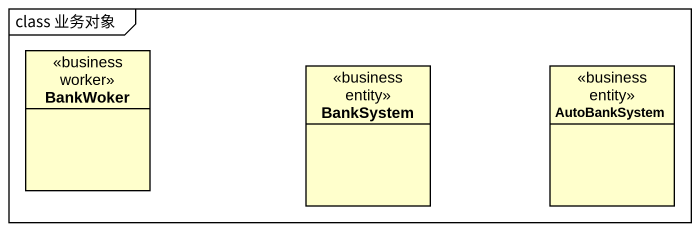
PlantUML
@startuml
mainframe class 业务对象
hide circle
hide empty members
class BankWoker <<business worker>>
class BankSystem <<business entity>>
class AutoBankSystem <<business entity>>
@enduml
